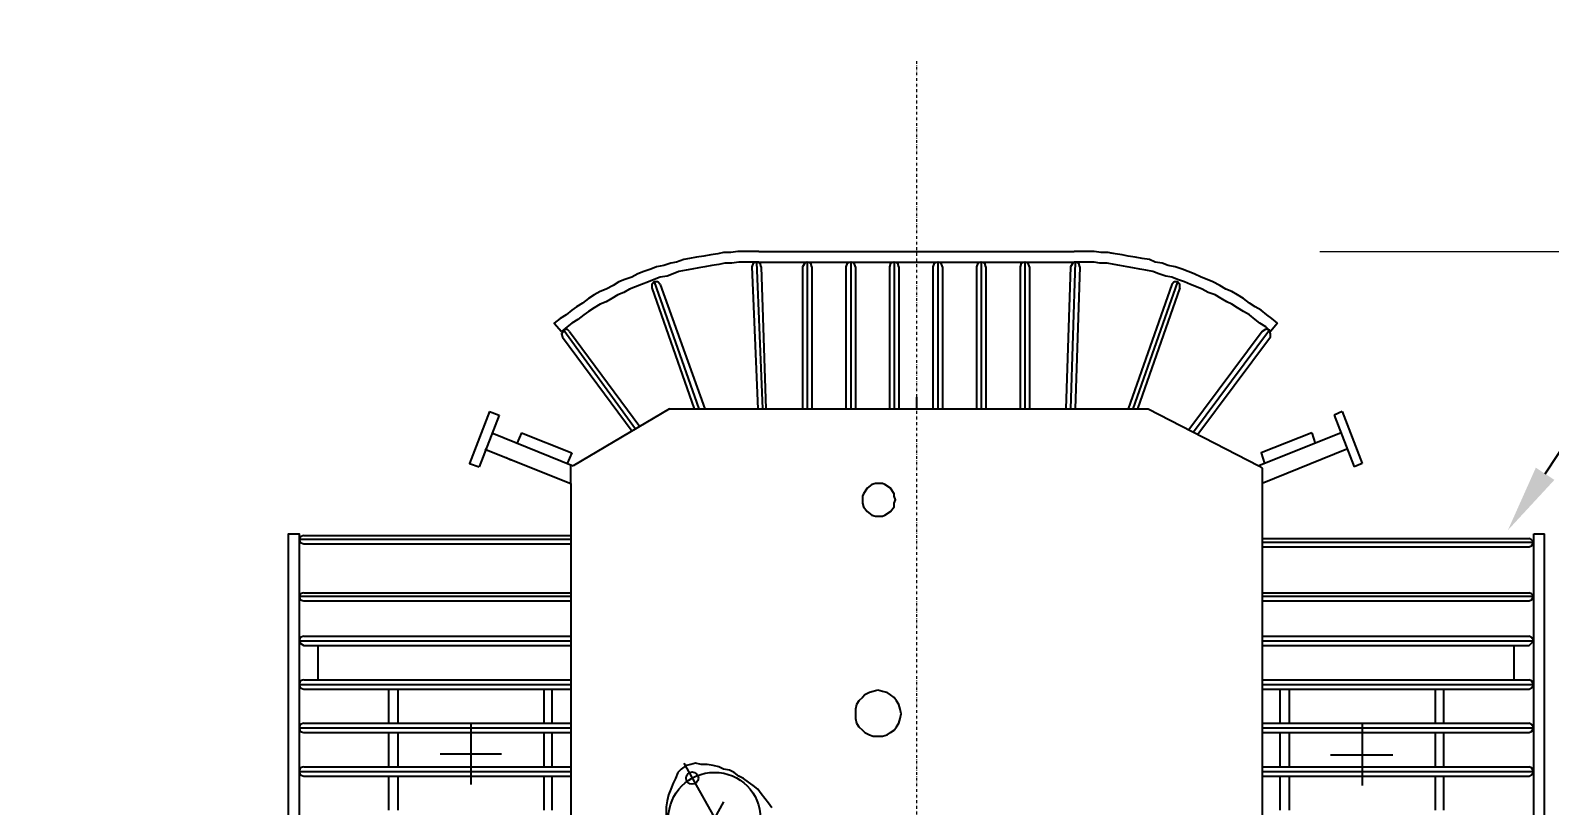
# Model space of a CAD drawing. Header units: millimetres. Extents: x 18305 to 53696, y 2146 to 15344.
# Drawn here: x 29045 to 30418, y 13698 to 14398 of the extents above; entities that cross this region are included whole.
import ezdxf
from ezdxf import colors
from ezdxf.entities.mleader import LeaderData, LeaderLine
from ezdxf.math import Vec2, Vec3

# ---------------------------------------------------------------- set-up
doc = ezdxf.new("R2010")
doc.units = ezdxf.units.MM
doc.set_wipeout_variables(frame=1)
for name, pattern in [('DASHDOT', [25.399999999999995, 12.7, -6.349999999999998, 0, -6.349999999999998]), ('DASHDOT2', [0.5, 0.25, -0.125, 0, -0.125]), ('Сплошная', [0])]:
    doc.linetypes.add(name, pattern=pattern)
doc.styles.get("Standard").update_dxf_attribs({"font": 'cs_gost2304a.shx'})
doc.styles.add('ГОСТ-80', font='isocpeur.ttf', dxfattribs={"height": 80})
doc.styles.add('ИСО курсив', font='isocpeui.ttf')
doc.dimstyles.new('ГОСТ-80', dxfattribs={"dimtxt": 80, "dimasz": 40, "dimexe": 24, "dimexo": 1, "dimgap": 10, "dimtad": 1, "dimdec": 0, "dimtxsty": 'ГОСТ-80', "dimblk": 'OBLIQUE', "dimcen": 2.5, "dimclrd": 251, "dimclre": 251, "dimclrt": 251, "dimadec": 0, "dimazin": 0, "dimtfac": 1, "dimtdec": 0, "dimtmove": 0, "dimatfit": 3, "dimfxl": 250, "dimlwd": 9, "dimlwe": 9, "dimarcsym": 2})

# ---------------------------------------------------------------- blocks, each defined once
blk = doc.blocks.new('*U887')
at = {"lineweight": 18}
h = blk.add_hatch(dxfattribs=at)
h.set_pattern_fill('ANSI33', scale=500)
h.set_pattern_definition([(45, (-270421877.2363863, -182955272.1720382), (-88.38834764831844, 88.38834764831844), []), (45, (-270421788.8480388, -182955272.1720382), (-88.38834764831844, 88.38834764831844), [62.5, -31.25])])
h.paths.add_polyline_path([(0, 6000), (0, 0), (2500, 0), (2500, 6000)])
h.paths.add_polyline_path([(2400, 5900), (2400, 100), (100, 100), (100, 5900)], flags=16)
h = blk.add_hatch(dxfattribs=at)
h.set_pattern_fill('AR-CONC', scale=30)
h.set_pattern_definition([(49.99999999999999, (-270421877.2363863, -182955272.1720382), (215.178054780226, -18.82564049477853), [22.5, -247.5]), (355, (-270421877.2363863, -182955272.1720382), (-41.6254000839, 225.6576401100035), [18, -198]), (100.45144446, (-270421859.304882, -182955273.7408414), (173.5526540181336, 206.8319972905888), [19.12205759999996, -210.3426335999997]), (46.18420000000001, (-270421877.2363863, -182955212.1720382), (320.1723992014717, -49.65578423792296), [33.75, -371.25]), (96.63563549, (-270421850.5553628, -182955216.3100303), (280.3985837022685, 292.2355802323651), [28.6831026, -315.5141279999999]), (351.1841639899999, (-270421877.2363863, -182955212.1720382), (280.3985835164319, 292.2355800809971), [27, -297.0000003]), (21, (-270421847.2363863, -182955227.1720382), (179.0721156355385, -120.7856671996016), [22.5, -247.5]), (326.0000000000001, (-270421847.2363863, -182955227.1720382), (72.99459957647451, 217.5450135140559), [18, -198]), (71.45144474, (-270421832.3137101, -182955237.2375104), (252.0667130189913, 96.75934584190615), [19.122057, -210.3426336]), (37.50000000000001, (-270421877.2363863, -182955272.1720382), (3.647956595187201, 99.86815614939344), [0, -195.6, 0, -201, 0, -198.75]), (7.499999999999999, (-270421877.2363863, -182955272.1720382), (78.92086123264458, 118.3235135647081), [0, -114.6, 0, -191.1, 0, -75.75]), (327.5, (-270421944.1363863, -182955272.1720382), (160.1467308517227, -6.766461520313927), [0, -75, 0, -234, 0, -310.5]), (317.5, (-270421974.1363863, -182955272.1720382), (174.9558508027159, 30.03149469969532), [0, -97.5, 0, -155.4, 0, -220.5])])
h.paths.add_polyline_path([(1.13686837721616e-13, 6000), (0, 9.094947017729282e-13), (2500, -9.094947017729282e-13), (2500, 6000)])
h.paths.add_polyline_path([(2400, 5900), (2400, 100), (100, 100), (100, 5900)], flags=16)
blk = doc.blocks.new('ТМГ-1000')
at = {"color": 5}
for p, q in [((604.6896148765809, 567.5022700000118), (-604.6853664817754, 567.5022700000118)), ((-604.6853664817754, 567.5022700000118), (-604.6853664817754, 567.4516658486682))]:
    blk.add_line(p, q, dxfattribs=at)
at = {"color": 7, "lineweight": 0, "true_color": 0xffffff}
blk.add_wipeout([(-844.046031481761, -240.1788633333199), (-857.3302606484212, -182.7909933333283), (-857.8616298150737, 179.60277833334112), (-797.2855448151241, 323.6038225000086), (-698.7014134155294, 246.15396310670053), (-666.3241898150882, 309.2568550000144), (-600.4195527528645, 309.2568550000144), (-592.9803844195558, 553.6869835672844), (595.7188804653707, 555.8624660570206), (597.8443571320387, 312.4953877236842), (664.2242035182428, 312.44507000001636), (698.7269037853092, 246.15396310671213), (789.3404976848981, 317.22739250000495), (843.540152684902, 204.57712916667538), (849.3852135181662, 100.96014166667032), (849.3852135181662, -166.84991833331878), (804.2188343515738, -298.6294716666598), (697.6910472709645, -257.03353535221504), (666.3496801849108, -310.3195933333334), (593.584106897237, -312.445069999987), (593.5841068972371, -557.9376249999913), (-598.4573474100617, -557.4062558333245), (-600.051454910077, -312.445069999987), (-666.3241898150882, -310.3195933333334), (-699.5309405724745, -253.8620418371836), (-788.7836381484523, -318.8214999999909)], dxfattribs=at)
at = {"color": 5}
for p, q in [((-604.6853664817754, 557.9376250000059), (-604.6853664817754, 567.4516658486682)), ((604.6896148765809, 557.9882291513495), (-604.6853664817754, 557.9376250000059)), ((-666.3241898150882, 309.2568550000142), (-664.1987131484202, 312.4450700000161)), ((-650.3831148151075, -312.445069999987), (-667.1854420021991, -312.441964794416))]:
    blk.add_line(p, q, dxfattribs=at)
at = {"color": 5, "linetype": 'Continuous'}
for p, q in [((-717.5801698151045, -223.1750499999907), (-666.3241898150882, -310.3195933333336)), ((-650.3831148151075, -312.445069999987), (667.2121924554231, -312.445069999987))]:
    blk.add_line(p, q, dxfattribs=at)
for points in [[(-592.9803844195558, 312.4453819006303), (-592.9803844195558, 553.6869835672842), (-594.0431227529189, 555.8124602339522), (-597.2313377528917, 557.9379369006201), (-599.3568144195597, 555.8124602339522), (-600.4195527528645, 553.6869835672842)], [(-600.4195527528645, 312.4453819006303), (-600.4195527528645, 553.6869835672842)], [(-597.2313377528917, 312.4453819006303), (-597.2313377528917, 557.9379369006201)], [(-544.1092814817675, 312.4450700000161), (-544.1092814817675, 553.68667166667), (-545.1720198151306, 555.812148333338), (-548.3602348151035, 557.9376250000059), (-550.4857114817714, 555.812148333338), (-551.5484498150763, 553.68667166667)], [(-551.5484498150763, 312.4450700000161), (-551.5484498150763, 553.68667166667)], [(-548.3602348151035, 312.4450700000161), (-548.3602348151035, 557.9376250000059)], [(-543.0465431484627, 557.9376250000059), (-548.3602348151035, 557.9376250000059)], [(-503.7252248151344, 312.4450700000161), (-503.7252248151344, 553.68667166667), (-505.8507014818024, 555.812148333338), (-507.9761781484121, 557.9376250000059), (-511.1643931484432, 555.812148333338), (-512.2271314818063, 553.68667166667)], [(-512.2271314818063, 312.4450700000161), (-512.2271314818063, 553.68667166667)], [(-507.9761781484121, 312.4450700000161), (-507.9761781484121, 557.9376250000059)], [(-464.4039064818062, 312.4450700000161), (-464.4039064818062, 553.68667166667), (-465.4666448151111, 555.812148333338), (-468.6548598150839, 557.9376250000059), (-471.843074815115, 555.812148333338), (-472.905813148478, 553.68667166667)], [(-472.905813148478, 312.4450700000161), (-472.905813148478, 553.68667166667)], [(-468.6548598150839, 312.4450700000161), (-468.6548598150839, 557.9376250000059)], [(-425.082588148478, 312.4450700000161), (-425.082588148478, 553.68667166667), (-426.1453264817828, 555.812148333338), (-429.3335414817557, 557.9376250000059), (-432.5217564817867, 555.812148333338), (-433.5844948150916, 553.68667166667)], [(-433.5844948150916, 312.4450700000161), (-433.5844948150916, 553.68667166667)], [(-429.3335414817557, 312.4450700000161), (-429.3335414817557, 557.9376250000059)], [(-385.7612698151497, 312.4450700000161), (-385.7612698151497, 553.68667166667), (-386.8240081484546, 555.812148333338), (-390.0122231484274, 557.9376250000059), (-393.2004381484585, 555.812148333338), (-394.2631764817634, 553.68667166667)], [(-394.2631764817634, 312.4450700000161), (-394.2631764817634, 553.68667166667)], [(-390.0122231484274, 312.4450700000161), (-390.0122231484274, 557.9376250000059)], [(-503.7252248151344, 539.8710733333428), (-472.905813148478, 539.8710733333428)], [(-464.4039064818062, 476.1067733333475), (-433.5844948150916, 476.1067733333475)], [(-464.4039064818062, 468.6676050000096), (-433.5844948150916, 468.6676050000096)], [(-425.082588148478, 476.1067733333475), (-394.2631764817634, 476.1067733333475)], [(-425.082588148478, 468.6676050000096), (-394.2631764817634, 468.6676050000096)], [(-385.7612698151497, 476.1067733333475), (-354.9418581484351, 476.1067733333475)], [(-385.7612698151497, 468.6676050000096), (-354.9418581484351, 468.6676050000096)], [(-404.8905598151032, 374.0838933333434), (-404.8905598151032, 430.4090250000008)], [(-715.2101531484514, 384.7112766666687), (-668.4496664817561, 402.7778283333464)], [(-668.4496664817561, 402.7778283333464), (-665.2614514817833, 395.3386600000085)], [(-432.5217564817867, 402.7778283333464), (-377.2593631484197, 402.7778283333464)], [(-715.2101531484514, 384.7112766666687), (-712.0219381484785, 377.2721083333454)], [(-712.0219381484785, 377.2721083333454), (-665.2614514817833, 395.3386600000085)], [(-681.2025264817639, 388.9622300000046), (-650.3831148151075, 312.4450700000161)], [(-696.0808631484397, 383.6485383333493), (-666.3241898150882, 309.2568550000142)], [(-696.0808631484397, 357.0800799999997), (-686.5162181484629, 360.2682950000017)], [(-696.0808631484397, 357.0800799999997), (-686.5162181484629, 360.2682950000017)], [(-696.0808631484397, 357.0800799999997), (-678.0143114817329, 311.3823316666676), (-668.4496664817561, 314.5705466666695)], [(-464.4039064818062, 336.8880516666686), (-433.5844948150916, 336.8880516666686)], [(-425.082588148478, 336.8880516666686), (-394.2631764817634, 336.8880516666686)], [(-385.7612698151497, 336.8880516666686), (-354.9418581484351, 336.8880516666686)], [(-795.160068148456, 326.2606683333433), (-799.411021481792, 320.9469766666734), (-802.599236481823, 316.6960233333375), (-806.8501898151007, 311.3823316666676), (-810.0384048151318, 306.0686400000122), (-813.2266198151046, 300.7549483333423), (-817.4775731484406, 295.4412566666724), (-820.6657881484134, 290.1275650000025), (-823.8540031484445, 284.8138733333471), (-825.9794798151124, 279.5001816666772), (-829.1676948151435, 274.1864900000073), (-832.3559098151163, 267.8100600000034), (-834.4813864817843, 262.4963683333335), (-836.6068631484522, 257.1826766666782), (-839.7950781484833, 250.8062466666743), (-841.920554815093, 245.4925550000044), (-844.046031481761, 240.1788633333344), (-846.171508148429, 233.8024333333306), (-847.2342464817921, 227.4260033333412), (-849.35972314846, 222.1123116666713), (-850.4224614817649, 215.7358816666674), (-852.5479381484911, 210.4221900000121), (-853.610676481796, 204.0457600000082), (-854.6734148151008, 197.6693300000043), (-855.7361531484639, 191.2929000000004), (-856.7988914817688, 185.979208333345), (-857.8616298150737, 179.6027783333411), (-858.9243681484368, 173.2263483333372), (-858.9243681484368, 166.8499183333333), (-859.9871064817999, 160.473488333344), (-859.9871064817999, 154.0970583333401), (-859.9871064817999, 148.7833666666702), (-859.9871064817999, 142.4069366666663)], [(-787.7208998151473, 319.8842383333395), (-791.971853148425, 315.6332850000035), (-795.160068148456, 310.3195933333336), (-798.3482831484289, 306.0686400000122), (-802.599236481823, 300.7549483333423), (-805.7874514817959, 295.4412566666724), (-808.9756664817687, 290.1275650000025), (-812.1638814817998, 284.8138733333471), (-814.2893581484677, 280.5629200000112), (-817.4775731484406, 275.2492283333413), (-820.6657881484134, 269.9355366666714), (-822.7912648151396, 263.5591066666821), (-825.9794798151124, 258.2454150000121), (-828.1049564817804, 252.9317233333422), (-830.2304331484484, 247.6180316666723), (-832.3559098151163, 242.3043400000024), (-834.4813864817843, 235.9279100000131), (-836.6068631484522, 230.6142183333432), (-837.6696014817571, 225.3005266666732), (-839.7950781484833, 218.9240966666694), (-841.920554815093, 213.610405000014), (-842.9832931484561, 207.2339750000101), (-844.046031481761, 201.9202833333402), (-845.1087698151241, 195.5438533333363), (-846.171508148429, 190.2301616666809), (-847.2342464817921, 183.853731666677), (-848.296984815097, 178.5400400000071), (-849.35972314846, 172.1636100000032), (-849.35972314846, 165.7871800000139), (-850.4224614817649, 160.473488333344), (-850.4224614817649, 154.0970583333401), (-850.4224614817649, 147.7206283333362), (-850.4224614817649, 142.4069366666663)], [(-795.160068148456, 326.2606683333433), (-787.7208998151473, 319.8842383333395)], [(-795.160068148456, 326.2606683333433), (-787.7208998151473, 319.8842383333395)], [(-782.4072081484483, 319.8842383333395), (-785.5954231484793, 319.8842383333395), (-788.7836381484522, 318.8215000000055), (-789.8463764818152, 315.6332850000035), (-787.7208998151473, 312.4450700000161), (-698.701413415547, 246.1539631067135)], [(-788.7836381484522, 318.8215000000055), (-696.6354510677629, 250.1805035011348)], [(-782.4072081484483, 319.8842383333395), (-694.5583415531437, 254.228769614725)], [(-464.4039064818062, 328.3861450000113), (-433.5844948150916, 328.3861450000113)], [(-425.082588148478, 328.3861450000113), (-394.2631764817634, 328.3861450000113)], [(-385.7612698151497, 328.3861450000113), (-354.9418581484351, 328.3861450000113)], [(-717.5801698151045, 209.3594516666781), (-666.3241898150882, 309.2568550000142)], [(-664.1987131484202, 312.4450700000161), (664.2242035182426, 312.4450700000161)], [(-827.0422181484755, 238.0533866666665), (-830.2304331484484, 238.0533866666665), (-832.3559098151163, 235.9279100000131), (-832.3559098151163, 232.7396950000111), (-830.2304331484484, 230.6142183333432), (-717.5801698151045, 191.2929000000004)], [(-832.3559098151163, 235.9279100000131), (-717.5801698151045, 195.5438533333363)], [(-827.0422181484755, 238.0533866666665), (-717.5801698151045, 199.7948066666722)], [(-717.5801698151045, -223.1750499999907), (-717.5801698151045, 209.3594516666781)], [(-859.9871064817999, -142.4069366666517), (-859.9871064817999, 142.4069366666663)], [(-846.171508148429, 147.7206283333362), (-849.35972314846, 146.6578900000022), (-850.4224614817649, 143.4696750000003), (-849.35972314846, 141.3441983333323), (-846.171508148429, 139.2187216666644), (-717.5801698151045, 134.967768333343)], [(-850.4224614817649, 143.4696750000003), (-717.5801698151045, 139.2187216666644)], [(-850.4224614817649, -142.4069366666517), (-850.4224614817649, -98.83466499998758), (-850.4224614817649, -59.51334666665934), (-850.4224614817649, -20.19202833333111), (-850.4224614817649, 19.12929000001168), (-850.4224614817649, 58.45060833333991), (-850.4224614817649, 97.77192666666815), (-850.4224614817649, 142.4069366666663)], [(-846.171508148429, 147.7206283333362), (-717.5801698151045, 143.4696750000003)], [(-846.171508148429, 102.0228800000041), (-849.35972314846, 100.9601416666701), (-850.4224614817649, 97.77192666666815), (-849.35972314846, 94.58371166668076), (-846.171508148429, 93.52097333333222), (-717.5801698151045, 93.52097333333222)], [(-850.4224614817649, 97.77192666666815), (-717.5801698151045, 97.77192666666815)], [(-846.171508148429, 102.0228800000041), (-717.5801698151045, 102.0228800000041)], [(-846.171508148429, 62.70156166667584), (-849.35972314846, 61.63882333334186), (-850.4224614817649, 58.45060833333991), (-849.35972314846, 55.26239333333797), (-846.171508148429, 54.19965500000399), (-717.5801698151045, 54.19965500000399)], [(-850.4224614817649, 58.45060833333991), (-717.5801698151045, 58.45060833333991)], [(-846.171508148429, 62.70156166667584), (-717.5801698151045, 62.70156166667584)], [(-846.171508148429, 23.38024333333306), (-849.35972314846, 22.31750500001363), (-850.4224614817649, 19.12929000001168), (-849.35972314846, 15.94107500000973), (-846.171508148429, 14.87833666667575), (-717.5801698151045, 14.87833666667575)], [(-850.4224614817649, 19.12929000001168), (-717.5801698151045, 19.12929000001168)], [(-846.171508148429, 23.38024333333306), (-717.5801698151045, 23.38024333333306)], [(-846.171508148429, -15.94107499999518), (-849.35972314846, -17.00381333332916), (-850.4224614817649, -20.19202833333111), (-849.35972314846, -23.3802433333185), (-846.171508148429, -24.44298166666704), (-717.5801698151045, -24.44298166666704)], [(-850.4224614817649, -20.19202833333111), (-717.5801698151045, -20.19202833333111)], [(-846.171508148429, -15.94107499999518), (-717.5801698151045, -15.94107499999518)], [(-650.3831148151075, -34.00762666665833), (-650.3831148151075, -37.19584166666027), (-649.3203764818027, -40.38405666666222), (-646.1321614817716, -44.63500999999815), (-640.8184698151308, -47.82322500000009), (-638.6929931484628, -48.88596333331952), (-635.5047781484318, -48.88596333331952), (-632.316563148459, -48.88596333331952), (-629.1283481484279, -47.82322500000009), (-624.877394815092, -44.63500999999815), (-621.6891798151191, -40.38405666666222), (-620.6264414818143, -37.19584166666027), (-620.6264414818143, -34.00762666665833), (-620.6264414818143, -30.81941166665638), (-621.6891798151191, -28.69393499998841), (-624.877394815092, -23.3802433333185), (-629.1283481484279, -20.19202833333111), (-632.316563148459, -20.19202833333111), (-635.5047781484318, -19.12928999999713), (-638.6929931484628, -20.19202833333111), (-640.8184698151308, -20.19202833333111), (-646.1321614817716, -23.3802433333185), (-649.3203764818027, -28.69393499998841), (-650.3831148151075, -30.81941166665638), (-650.3831148151075, -34.00762666665833)], [(-463.3411681484431, -35.07036499999231), (-462.2784298151382, -39.32131833332824), (-461.2156914817751, -42.50953333333018), (-459.0902148151072, -46.76048666665156), (-456.9647381484392, -48.88596333331952), (-453.7765231484664, -52.07417833332147), (-450.5883081484353, -54.19965499998943), (-446.3373548150994, -55.26239333332342), (-442.0864014817635, -55.26239333332342), (-437.8354481484275, -55.26239333332342), (-433.5844948150916, -54.19965499998943), (-430.3962798151188, -52.07417833332147), (-427.2080648151459, -48.88596333331952), (-425.082588148478, -46.76048666665156), (-422.95711148181, -42.50953333333018), (-421.8943731484469, -39.32131833332824), (-421.8943731484469, -35.07036499999231), (-421.8943731484469, -30.81941166665638), (-422.95711148181, -26.56845833332045), (-425.082588148478, -23.3802433333185), (-427.2080648151459, -20.19202833333111), (-430.3962798151188, -18.06655166666314), (-433.5844948150916, -15.94107499999518), (-437.8354481484275, -14.8783366666612), (-442.0864014817635, -13.81559833332722), (-446.3373548150994, -14.8783366666612), (-450.5883081484353, -15.94107499999518), (-453.7765231484664, -18.06655166666314), (-456.9647381484392, -20.19202833333111), (-459.0902148151072, -23.3802433333185), (-461.2156914817751, -26.56845833332045), (-462.2784298151382, -30.81941166665638), (-463.3411681484431, -35.07036499999231)], [(-846.171508148429, -55.26239333332342), (-849.35972314846, -56.3251316666574), (-850.4224614817649, -59.51334666665934), (-849.35972314846, -62.70156166666129), (-846.171508148429, -63.76429999999527), (-717.5801698151045, -63.76429999999527)], [(-850.4224614817649, -59.51334666665934), (-717.5801698151045, -59.51334666665934)], [(-846.171508148429, -55.26239333332342), (-717.5801698151045, -55.26239333332342)], [(-846.171508148429, -94.5837116666662), (-849.35972314846, -95.64645000000019), (-850.4224614817649, -98.83466499998758), (-849.35972314846, -100.9601416666701), (-846.171508148429, -103.0856183333235), (-717.5801698151045, -103.0856183333235)], [(-846.171508148429, -94.5837116666662), (-717.5801698151045, -94.5837116666662)], [(-850.4224614817649, -98.83466499998758), (-717.5801698151045, -98.83466499998758)], [(-846.171508148429, -140.2814599999983), (-717.5801698151045, -136.0305066666624)], [(-357.0673348151031, -130.7168149999925), (-361.318288148439, -133.9050299999944), (-365.569241481775, -137.0932449999964), (-369.8201948151109, -140.2814599999983), (-374.0711481484468, -143.4696750000003), (-377.2593631484197, -147.7206283333217), (-380.4475781484507, -151.9715816666576), (-383.6357931484818, -156.2225349999935), (-385.7612698151497, -160.4734883333294), (-388.9494848151226, -164.7244416666654), (-391.0749614817905, -168.9753949999867), (-392.1376998150954, -174.2890866666567), (-394.2631764817634, -178.5400399999926), (-395.3259148151265, -183.8537316666625), (-396.3886531484895, -189.1674233333324), (-396.3886531484895, -194.4811149999878), (-397.4513914817944, -199.7948066666577)], [(-859.9871064817999, -142.4069366666517), (-859.9871064817999, -148.7833666666556), (-859.9871064817999, -155.1597966666595), (-859.9871064817999, -161.5362266666634), (-858.9243681484368, -167.9126566666528), (-858.9243681484368, -174.2890866666567), (-857.8616298150737, -179.6027783333266), (-856.7988914817688, -185.9792083333305), (-855.7361531484639, -192.3556383333198), (-854.6734148151008, -198.7320683333237), (-853.610676481796, -205.1084983333276), (-852.5479381484911, -210.4221899999975), (-850.4224614817649, -216.7986199999868), (-849.35972314846, -222.1123116666568), (-847.2342464817921, -228.4887416666606), (-846.171508148429, -234.8651716666645), (-844.046031481761, -240.1788633333199), (-841.920554815093, -246.5552933333238), (-839.7950781484833, -251.8689849999937), (-836.6068631484522, -257.1826766666636), (-834.4813864817843, -263.559106666653), (-832.3559098151163, -268.8727983333229), (-829.1676948151435, -274.1864899999928), (-825.9794798151124, -280.5629199999967), (-823.8540031484445, -285.876611666652), (-820.6657881484134, -291.1903033333219), (-817.4775731484406, -296.5039949999918), (-813.2266198151046, -301.8176866666618), (-810.0384048151318, -307.1313783333317), (-806.8501898151007, -311.3823316666676), (-802.599236481823, -316.696023333323), (-799.411021481792, -322.0097149999929), (-795.160068148456, -327.3234066666628), (-787.7208998151473, -320.9469766666589)], [(-850.4224614817649, -144.5324133333197), (-717.5801698151045, -139.2187216666644)], [(-846.171508148429, -140.2814599999983), (-849.35972314846, -141.3441983333323), (-850.4224614817649, -144.5324133333197), (-849.35972314846, -147.7206283333217), (-846.171508148429, -148.7833666666556), (-717.5801698151045, -143.4696750000003)], [(-850.4224614817649, -142.4069366666517), (-850.4224614817649, -148.7833666666556), (-850.4224614817649, -155.1597966666595), (-850.4224614817649, -160.4734883333294), (-849.35972314846, -166.8499183333188), (-849.35972314846, -173.2263483333227), (-848.296984815097, -178.5400399999926), (-847.2342464817921, -184.9164699999965), (-846.171508148429, -191.2929000000004), (-845.1087698151241, -196.6065916666703), (-844.046031481761, -202.9830216666596), (-842.9832931484561, -208.2967133333295), (-841.920554815093, -214.6731433333334), (-839.7950781484833, -219.9868349999888), (-837.6696014817571, -225.3005266666587), (-836.6068631484522, -231.6769566666626), (-834.4813864817843, -236.9906483333325), (-832.3559098151163, -242.3043399999879), (-830.2304331484484, -248.6807699999918), (-828.1049564817804, -253.9944616666617), (-825.9794798151124, -259.308153333317), (-822.7912648151396, -264.6218449999869), (-820.6657881484134, -269.9355366666568), (-817.4775731484406, -275.2492283333268), (-814.2893581484677, -280.5629199999967), (-812.1638814817998, -285.876611666652), (-808.9756664817687, -291.1903033333219), (-805.7874514817959, -296.5039949999918), (-802.599236481823, -300.7549483333278), (-798.3482831484289, -306.0686399999977), (-795.160068148456, -311.3823316666676), (-791.971853148425, -315.633284999989), (-787.7208998151473, -320.9469766666589)], [(-397.4513914817944, -210.4221899999975), (-333.6870914818137, -174.2890866666567)], [(-362.3810264818021, -174.2890866666567), (-297.5539881484583, -210.4221899999975)], [(-830.2304331484484, -231.6769566666626), (-717.5801698151045, -191.2929000000004)], [(-832.3559098151163, -236.9906483333325), (-717.5801698151045, -196.6065916666703)], [(-830.2304331484484, -231.6769566666626), (-832.3559098151163, -233.8024333333306), (-832.3559098151163, -236.9906483333325), (-830.2304331484484, -239.1161250000005), (-827.0422181484755, -239.1161250000005), (-717.5801698151045, -200.8575449999917)], [(-397.4513914817944, -199.7948066666577), (-396.3886531484895, -204.0457599999936), (-395.3259148151265, -208.2967133333295), (-392.1376998150954, -212.5476666666655), (-388.9494848151226, -215.7358816666674)], [(-388.9494848151226, -215.7358816666674), (-383.6357931484818, -217.8613583333354), (-379.3848398150876, -219.9868349999888), (-374.0711481484468, -222.1123116666568), (-368.757456481806, -224.2377883333247), (-363.443764815107, -225.3005266666587), (-358.1300731484662, -226.3632649999927), (-353.879119815072, -226.3632649999927), (-348.5654281484894, -226.3632649999927), (-343.2517364817904, -226.3632649999927), (-337.9380448150914, -226.3632649999927), (-332.6243531484506, -225.3005266666587), (-327.3106614817516, -224.2377883333247), (-321.9969698151108, -222.1123116666568), (-317.7460164817749, -221.0495733333228), (-312.4323248150758, -218.9240966666548), (-307.118633148435, -215.7358816666674)], [(-787.7208998151473, -313.5078083333356), (-789.8463764818152, -315.633284999989), (-788.7836381484522, -318.8214999999909), (-785.5954231484793, -320.9469766666589), (-782.4072081484483, -319.8842383333249), (-697.6537796208868, -257.0535588833591)], [(-788.7836381484522, -318.8214999999909), (-699.5309405724984, -253.8620418372011)], [(-787.7208998151473, -313.5078083333356), (-701.794464503706, -250.013637040116)], [(-696.0808631484397, -383.6485383333202), (-666.3241898150882, -310.3195933333336)], [(-696.0808631484397, -357.0800799999852), (-678.0143114817329, -311.3823316666676)], [(-681.2025264817639, -390.0249683333241), (-650.3831148151075, -312.445069999987)], [(-678.0143114817329, -311.3823316666676), (-668.4496664817561, -315.633284999989)], [(-603.23966991005, -553.6866716666555), (-603.23966991005, -312.445069999987)], [(-603.23966991005, -553.6866716666555), (-602.1769315767451, -556.8748866666574), (-600.0514549100772, -557.9376249999914), (-596.8632399100461, -556.8748866666574), (-595.8005015767412, -553.6866716666555), (-595.8005015767412, -312.445069999987)], [(-600.0514549100772, -557.9376249999914), (-600.0514549100772, -312.445069999987)], [(-551.5484498150763, -553.6866716666555), (-551.5484498150763, -312.445069999987)], [(-551.5484498150763, -553.6866716666555), (-550.4857114817714, -556.8748866666574), (-548.3602348151035, -557.9376249999914), (-545.1720198151306, -556.8748866666574), (-544.1092814817675, -553.6866716666555), (-544.1092814817675, -312.445069999987)], [(-548.3602348151035, -557.9376249999914), (-548.3602348151035, -312.445069999987)], [(-512.2271314818063, -553.6866716666555), (-512.2271314818063, -312.445069999987)], [(-512.2271314818063, -553.6866716666555), (-511.1643931484432, -556.8748866666574), (-507.9761781484121, -557.9376249999914), (-505.8507014818024, -556.8748866666574), (-503.7252248151344, -553.6866716666555), (-503.7252248151344, -312.445069999987)], [(-507.9761781484121, -557.9376249999914), (-507.9761781484121, -312.445069999987)], [(-472.905813148478, -553.6866716666555), (-472.905813148478, -312.445069999987)], [(-472.905813148478, -553.6866716666555), (-471.843074815115, -556.8748866666574), (-468.6548598150839, -557.9376249999914), (-465.4666448151111, -556.8748866666574), (-464.4039064818062, -553.6866716666555), (-464.4039064818062, -312.445069999987)], [(-468.6548598150839, -557.9376249999914), (-468.6548598150839, -312.445069999987)], [(-433.5844948150916, -553.6866716666555), (-433.5844948150916, -312.445069999987)], [(-433.5844948150916, -553.6866716666555), (-432.5217564817867, -556.8748866666574), (-429.3335414817557, -557.9376249999914), (-426.1453264817828, -556.8748866666574), (-425.082588148478, -553.6866716666555), (-425.082588148478, -312.445069999987)], [(-429.3335414817557, -557.9376249999914), (-429.3335414817557, -312.445069999987)], [(-394.2631764817634, -553.6866716666555), (-394.2631764817634, -312.445069999987)], [(-394.2631764817634, -553.6866716666555), (-393.2004381484585, -556.8748866666574), (-390.0122231484274, -557.9376249999914), (-386.8240081484546, -556.8748866666574), (-385.7612698151497, -553.6866716666555), (-385.7612698151497, -312.445069999987)], [(-390.0122231484274, -557.9376249999914), (-390.0122231484274, -312.445069999987)], [(-464.4039064818062, -329.4488833333307), (-433.5844948150916, -329.4488833333307)], [(-425.082588148478, -329.4488833333307), (-394.2631764817634, -329.4488833333307)], [(-385.7612698151497, -329.4488833333307), (-354.9418581484351, -329.4488833333307)], [(-464.4039064818062, -336.8880516666541), (-433.5844948150916, -336.8880516666541)], [(-425.082588148478, -336.8880516666541), (-394.2631764817634, -336.8880516666541)], [(-385.7612698151497, -336.8880516666541), (-354.9418581484351, -336.8880516666541)], [(-696.0808631484397, -357.0800799999852), (-686.5162181484629, -361.3310333333211)], [(-673.7633581484552, -370.8956783333269), (-671.6378814817872, -366.644724999991)], [(-715.2101531484514, -385.7740149999881), (-712.0219381484785, -377.2721083333308)], [(-712.0219381484785, -377.2721083333308), (-665.2614514817833, -395.338659999994)], [(-405.9532981484663, -430.4090250000008), (-405.9532981484663, -375.1466316666629)], [(-715.2101531484514, -385.7740149999881), (-668.4496664817561, -403.8405666666658), (-665.2614514817833, -395.338659999994)], [(-433.5844948150916, -402.7778283333319), (-378.3221014817827, -402.7778283333319)], [(-464.4039064818062, -468.6676049999951), (-433.5844948150916, -468.6676049999951)], [(-464.4039064818062, -477.1695116666524), (-433.5844948150916, -477.1695116666524)], [(-425.082588148478, -468.6676049999951), (-394.2631764817634, -468.6676049999951)], [(-425.082588148478, -477.1695116666524), (-394.2631764817634, -477.1695116666524)], [(-385.7612698151497, -468.6676049999951), (-354.9418581484351, -468.6676049999951)], [(-385.7612698151497, -477.1695116666524), (-354.9418581484351, -477.1695116666524)], [(-503.7252248151344, -540.9338116666622), (-472.905813148478, -540.9338116666622)], [(-548.3602348151035, -557.9376249999914), (-543.0465431484627, -557.9376249999914)], [(-543.0465431484627, -557.9376249999914), (-512.2271314818063, -557.9376249999914), (-507.9761781484121, -557.9376249999914), (-472.905813148478, -557.9376249999914), (-468.6548598150839, -557.9376249999914), (-429.3335414817557, -557.9376249999914), (-390.0122231484274, -557.9376249999914), (-350.6909048150992, -557.9376249999914)]]:
    blk.add_lwpolyline(points, dxfattribs=at)
at = {"color": 252, "linetype": 'DASHDOT2', "lineweight": 20, "ltscale": 10}
blk.add_lwpolyline([(-1031.987076815101, 0), (1032.012567184865, 0)], dxfattribs=at)
at = {"color": 5, "linetype": 'DASHDOT'}
blk.add_lwpolyline([(-728.2075531484443, 0), (-717.5801698151045, 0)], dxfattribs=at)
at = {"color": 5}
blk.add_lwpolyline([(604.7108568515396, -567.5022699999972), (-604.6853664817754, -567.5022699999972), (-604.6853664817754, -557.9376249999914), (604.7108568515396, -557.9376249999914)], close=True, dxfattribs=at)
for centre, radius in [((-347.5026898151264, -182.5819300546427), 41.64507056626462), ((-383.953672587988, -202.7223808281269), 5.591414771693833)]:
    blk.add_circle(centre, radius, dxfattribs=at)
blk = doc.blocks.new('_OBLIQUE')
at = {"color": 0, "linetype": 'ByBlock'}
blk.add_line((-0.5, -0.5), (0.5, 0.5), dxfattribs=at)
blk = doc.blocks.new('*D1879')
at = {"color": 251, "linetype": 'Сплошная', "lineweight": 9, "transparency": 16777216}
for p, q in [((30209.91225243636, 14198.6956131454), (30641.61463715165, 14198.6956131454)), ((30209.91225243636, 12478.69590981204), (30641.61463715165, 12478.69590981204))]:
    blk.add_line(p, q, dxfattribs=at)
at = {"color": 251, "linetype": 'Continuous', "lineweight": 9, "transparency": 16777216}
blk.add_line((30617.61463715165, 14198.6956131454), (30617.61463715165, 12478.69590981204), dxfattribs=at)
at = {"layer": 'Defpoints', "color": 0, "transparency": 16777216}
for p in [(30208.91225243636, 14198.6956131454), (30208.91225243636, 12478.69590981204), (30617.61463715165, 12478.69590981204)]:
    blk.add_point(p, dxfattribs=at)
at = {"color": 251, "lineweight": 9, "transparency": 16777216, "xscale": 40, "yscale": 40, "zscale": 40}
for p, rotation in [((30617.61463715165, 14198.6956131454), 90), ((30617.61463715165, 12478.69590981204), 270)]:
    blk.add_blockref('_OBLIQUE', p, dxfattribs=dict(at, rotation=rotation))
at = {"color": 7, "lineweight": 40, "transparency": 16777216, "insert": (30556.9706977577, 13338.6957614787), "char_height": 100, "attachment_point": 5, "rotation": 90, "style": 'ИСО курсив'}
blk.add_mtext('1720', dxfattribs=at)

msp = doc.modelspace()

# ---------------------------------------------------------------- block references
at = {"color": 7, "rotation": 90}
msp.add_blockref('*U887', (33842.78248774013, 12100.03182551509), dxfattribs=at)

# ---------------------------------------------------------------- next in the draw order: block references
at = {"lineweight": 20, "rotation": 270}
msp.add_blockref('ТМГ-1000', (29845.60243511451, 13338.70850666359), dxfattribs=at)

# ---------------------------------------------------------------- next in the draw order: dimensions: what is measured, and where the dimension line sits
at = {"color": 7, "lineweight": 40}
dim = msp.add_linear_dim(base=(30617.61463715165, 12478.69590981204), p1=(30208.91225243634, 14198.69561314539), p2=(30208.91225243634, 12478.69590981203), angle=90, dimstyle='ГОСТ-80', override={"dimtxt": 100, "dimtxsty": 'ИСО курсив', "dimclrt": 7}, dxfattribs=at)
dim.commit()
dim.dimension.update_dxf_attribs({"geometry": '*D1879', "text_midpoint": (30556.9706977577, 13338.6957614787)})

# ---------------------------------------------------------------- next in the draw order: leaders
at = {"lineweight": 15}
ml = msp.add_multileader_mtext('Standard', dxfattribs=at)
ml.set_content('{\\L1}', color=256)
ml.set_leader_properties()
ml.build(insert=Vec2(0, 0))
ml.multileader.update_dxf_attribs({"text_left_attachment_type": 5, "text_right_attachment_type": 8, "dogleg_length": 18.87419276917274, "arrow_head_size": 61.05591781089758})
ctx = ml.context
ctx.base_point, ctx.char_height, ctx.arrow_head_size, ctx.landing_gap_size, ctx.plane_origin = Vec3(30580.48597876386, 14222.04225251591), 91.58387671634637, 61.05591781089758, 30.52795890544879, Vec3(31265.95143123527, 14137.40695046852)
ctx.left_attachment, ctx.right_attachment = 5, 8
notes = []
notes.append((ctx, [(1, (1, 1, 0), (30561.61178599469, 14222.04225251591), (1, 0), 18.87419276917274, [(0, [(30380.01326479599, 13946.75732561556)], 0, [])])]))
ctx.mtext.insert, ctx.mtext.flow_direction = Vec3(30611.01393766931, 14331.94290457552), 5
for ctx, leaders in notes:
    for number, flags, end, landing, length, lines in leaders:
        leader = LeaderData()
        leader.index, (leader.has_last_leader_line, leader.has_dogleg_vector, leader.attachment_direction) = number, flags
        leader.last_leader_point, leader.dogleg_vector, leader.dogleg_length = Vec3(end), Vec3(landing), length
        for number, points, colour, breaks in lines:
            line = LeaderLine()
            line.index, line.vertices, line.color, line.breaks = number, Vec3.list(points), colors.encode_raw_color(colour), breaks
            leader.lines.append(line)
        ctx.leaders.append(leader)

doc.saveas('drawing.dxf')
